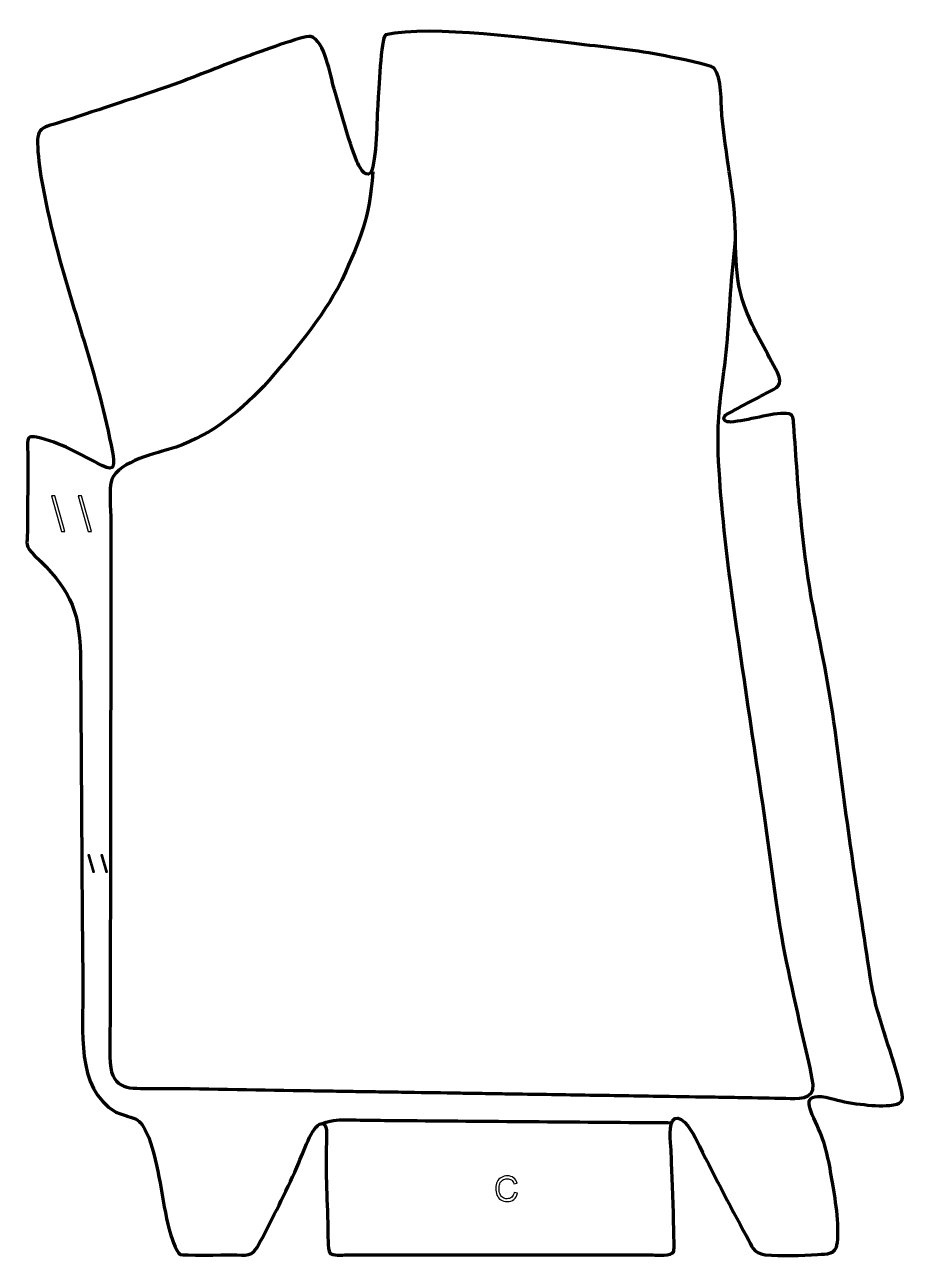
# Model space of a CAD drawing. Header units: millimetres. Extents: x 1257 to 1901, y 56 to 959.
import ezdxf

# ---------------------------------------------------------------- set-up
doc = ezdxf.new("R2010")
doc.units = ezdxf.units.MM
doc.header["$MEASUREMENT"] = 0
doc.layers.add('layer 2', color=7, linetype='Continuous')
doc.layers.add('layer 3', color=7, linetype='Continuous')

msp = doc.modelspace()

# ---------------------------------------------------------------- linework, layer by layer
at = {"layer": 'layer 2', "color": 142, "lineweight": 158}
for points, knots in [([(1511.5957, 851.6288), (1508.6369, 815.3587), (1503.1719, 804.7743), (1488.8255, 772.2406), (1488.8255, 772.2406), (1474.4473, 743.7888), (1452.4953, 718.6056), (1431.62, 694.6982), (1431.62, 694.6982), (1411.8003, 673.9203), (1390.362, 656.9585), (1362.5072, 648.5131), (1362.5072, 648.5131), (1350.508, 645.0347), (1321.7767, 638.2618), (1319.6883, 623.6647), (1319.6883, 623.6647), (1318.3853, 614.5571), (1319.8167, 601.2141), (1319.8037, 591.4738), (1319.8037, 591.4738), (1319.7888, 580.3652), (1319.7677, 569.2564), (1319.7502, 558.1477), (1319.7502, 558.1477), (1319.7408, 552.1171), (1319.7314, 546.0865), (1319.7219, 540.0558), (1319.7219, 540.0558), (1319.7125, 534.0252), (1319.7031, 527.9946), (1319.6936, 521.9639), (1319.6936, 521.9639), (1319.6539, 496.5718), (1319.6142, 471.1797), (1319.5745, 445.7876), (1319.5745, 445.7876), (1319.5645, 439.4396), (1319.5546, 433.0915), (1319.5447, 426.7435), (1319.5447, 426.7435), (1319.4558, 369.9286), (1319.3669, 313.1137), (1319.278, 256.2989), (1319.278, 256.2989), (1319.268, 249.9508), (1319.2581, 243.6028), (1319.2482, 237.2548), (1319.2482, 237.2548), (1319.2022, 225.0111), (1318.5202, 211.4134), (1319.2034, 199.3352), (1319.2034, 199.3352), (1320.742, 178.8602), (1333.8726, 180.6834), (1350.3422, 180.6578), (1350.3422, 180.6578), (1386.8346, 180.601), (1423.6333, 179.6874), (1460.151, 179.113), (1460.151, 179.113), (1460.151, 179.113), (1461.1036, 179.098), (1461.1036, 179.098), (1461.1036, 179.098), (1467.4543, 178.9981), (1473.8049, 178.8982), (1480.1556, 178.7983), (1480.1556, 178.7983), (1486.5063, 178.6985), (1492.857, 178.5986), (1499.2077, 178.4987), (1499.2077, 178.4987), (1505.5584, 178.3988), (1511.909, 178.2989), (1518.2597, 178.199), (1518.2597, 178.199), (1524.6104, 178.0991), (1530.9611, 177.9992), (1537.3118, 177.8993), (1537.3118, 177.8993), (1550.0131, 177.6995), (1562.7145, 177.4998), (1575.4158, 177.3), (1575.4158, 177.3), (1580.8139, 177.2151), (1586.212, 177.1302), (1591.6101, 177.0453), (1591.6101, 177.0453), (1597.9608, 176.9454), (1604.3114, 176.8455), (1610.6621, 176.7456), (1610.6621, 176.7456), (1629.3966, 176.4509), (1648.1311, 176.1562), (1666.8656, 175.8616), (1666.8656, 175.8616), (1685.9177, 175.5619), (1704.9697, 175.2622), (1724.0218, 174.9625), (1724.0218, 174.9625), (1736.7231, 174.7628), (1749.4245, 174.563), (1762.1259, 174.3632), (1762.1259, 174.3632), (1768.4765, 174.2633), (1774.8272, 174.1634), (1781.1779, 174.0635), (1781.1779, 174.0635), (1792.0914, 173.8918), (1803.0059, 173.5543), (1813.8931, 173.3797), (1813.8931, 173.3797), (1821.8095, 173.2073), (1834.9776, 171.8607), (1833.8202, 183.4958), (1833.8202, 183.4958), (1832.6866, 193.9514), (1829.1563, 206.1184), (1826.863, 216.6243), (1826.863, 216.6243), (1819.3478, 250.8892), (1811.5211, 283.2392), (1806.9142, 318.1747), (1806.9142, 318.1747), (1796.8451, 393.9508), (1784.5995, 469.3931), (1774.1469, 545.103), (1774.1469, 545.103), (1769.8205, 577.8268), (1765.8596, 612.7538), (1764.4141, 645.6913), (1764.4141, 645.6913), (1763.6668, 667.6597), (1765.4933, 683.785), (1768.6378, 705.3542), (1768.6378, 705.3542), (1772.1281, 730.488), (1772.5261, 756.3684), (1775.0626, 781.7574), (1775.0626, 781.7574), (1775.7299, 788.4371), (1776.3972, 795.1168), (1777.0645, 801.7965), (1777.0645, 801.7965), (1777.0645, 801.7965), (1777.1654, 802.8064), (1777.1654, 802.8064)], [0, 0, 0, 0, 0.02631579, 0.02631579, 0.02631579, 0.02631579, 0.05263158, 0.05263158, 0.05263158, 0.05263158, 0.07894737, 0.07894737, 0.07894737, 0.07894737, 0.10526316, 0.10526316, 0.10526316, 0.10526316, 0.13157895, 0.13157895, 0.13157895, 0.13157895, 0.15789474, 0.15789474, 0.15789474, 0.15789474, 0.18421053, 0.18421053, 0.18421053, 0.18421053, 0.21052632, 0.21052632, 0.21052632, 0.21052632, 0.23684211, 0.23684211, 0.23684211, 0.23684211, 0.26315789, 0.26315789, 0.26315789, 0.26315789, 0.28947368, 0.28947368, 0.28947368, 0.28947368, 0.31578947, 0.31578947, 0.31578947, 0.31578947, 0.34210526, 0.34210526, 0.34210526, 0.34210526, 0.36842105, 0.36842105, 0.36842105, 0.36842105, 0.39473684, 0.39473684, 0.39473684, 0.39473684, 0.42105263, 0.42105263, 0.42105263, 0.42105263, 0.44736842, 0.44736842, 0.44736842, 0.44736842, 0.47368421, 0.47368421, 0.47368421, 0.47368421, 0.5, 0.5, 0.5, 0.5, 0.52631579, 0.52631579, 0.52631579, 0.52631579, 0.55263158, 0.55263158, 0.55263158, 0.55263158, 0.57894737, 0.57894737, 0.57894737, 0.57894737, 0.60526316, 0.60526316, 0.60526316, 0.60526316, 0.63157895, 0.63157895, 0.63157895, 0.63157895, 0.65789474, 0.65789474, 0.65789474, 0.65789474, 0.68421053, 0.68421053, 0.68421053, 0.68421053, 0.71052632, 0.71052632, 0.71052632, 0.71052632, 0.73684211, 0.73684211, 0.73684211, 0.73684211, 0.76315789, 0.76315789, 0.76315789, 0.76315789, 0.78947368, 0.78947368, 0.78947368, 0.78947368, 0.81578947, 0.81578947, 0.81578947, 0.81578947, 0.84210526, 0.84210526, 0.84210526, 0.84210526, 0.86842105, 0.86842105, 0.86842105, 0.86842105, 0.89473684, 0.89473684, 0.89473684, 0.89473684, 0.92105263, 0.92105263, 0.92105263, 0.92105263, 0.94736842, 0.94736842, 0.94736842, 0.94736842, 1, 1, 1, 1]), ([(1473.8436, 154.72), (1484.1031, 158.1274), (1485.6579, 157.6478), (1496.2424, 157.5693), (1496.2424, 157.5693), (1504.2107, 157.5101), (1512.1769, 157.3388), (1520.1452, 157.2681), (1520.1452, 157.2681), (1551.9279, 157.0075), (1583.7107, 156.747), (1615.4935, 156.4864), (1615.4935, 156.4864), (1647.2763, 156.2258), (1679.0591, 155.9652), (1710.8418, 155.7046), (1710.8418, 155.7046), (1717.1984, 155.6525), (1723.5549, 155.6004), (1729.9115, 155.5483)], [0, 0, 0, 0, 0.16666667, 0.16666667, 0.16666667, 0.16666667, 0.33333333, 0.33333333, 0.33333333, 0.33333333, 0.5, 0.5, 0.5, 0.5, 0.66666667, 0.66666667, 0.66666667, 0.66666667, 1, 1, 1, 1])]:
    msp.add_open_spline(points, degree=3, knots=knots, dxfattribs=at)
at = {"layer": 'layer 2', "color": 142}
for points, knots in [([(1283.5625, 588.3085), (1283.5625, 588.3085), (1276.26, 614.414), (1276.26, 614.414), (1276.26, 614.414), (1276.26, 614.414), (1278.7412, 614.414), (1278.7412, 614.414), (1278.7412, 614.414), (1278.7412, 614.414), (1286.0437, 588.3085), (1286.0437, 588.3085), (1286.0437, 588.3085), (1286.0437, 588.3085), (1283.5625, 588.3085), (1283.5625, 588.3085)], [0, 0, 0, 0, 0.2, 0.2, 0.2, 0.2, 0.4, 0.4, 0.4, 0.4, 0.6, 0.6, 0.6, 0.6, 1, 1, 1, 1]), ([(1303.1651, 588.3085), (1303.1651, 588.3085), (1295.8626, 614.414), (1295.8626, 614.414), (1295.8626, 614.414), (1295.8626, 614.414), (1298.3438, 614.414), (1298.3438, 614.414), (1298.3438, 614.414), (1298.3438, 614.414), (1305.6463, 588.3085), (1305.6463, 588.3085), (1305.6463, 588.3085), (1305.6463, 588.3085), (1303.1651, 588.3085), (1303.1651, 588.3085)], [0, 0, 0, 0, 0.2, 0.2, 0.2, 0.2, 0.4, 0.4, 0.4, 0.4, 0.6, 0.6, 0.6, 0.6, 1, 1, 1, 1]), ([(1306.4867, 338.8767), (1306.4867, 338.8767), (1302.9247, 351.6105), (1302.9247, 351.6105), (1302.9247, 351.6105), (1302.9247, 351.6105), (1304.135, 351.6105), (1304.135, 351.6105), (1304.135, 351.6105), (1304.135, 351.6105), (1307.697, 338.8767), (1307.697, 338.8767), (1307.697, 338.8767), (1307.697, 338.8767), (1306.4867, 338.8767), (1306.4867, 338.8767)], [0, 0, 0, 0, 0.2, 0.2, 0.2, 0.2, 0.4, 0.4, 0.4, 0.4, 0.6, 0.6, 0.6, 0.6, 1, 1, 1, 1]), ([(1316.0485, 338.8767), (1316.0485, 338.8767), (1312.4865, 351.6105), (1312.4865, 351.6105), (1312.4865, 351.6105), (1312.4865, 351.6105), (1313.6968, 351.6105), (1313.6968, 351.6105), (1313.6968, 351.6105), (1313.6968, 351.6105), (1317.2588, 338.8767), (1317.2588, 338.8767), (1317.2588, 338.8767), (1317.2588, 338.8767), (1316.0485, 338.8767), (1316.0485, 338.8767)], [0, 0, 0, 0, 0.2, 0.2, 0.2, 0.2, 0.4, 0.4, 0.4, 0.4, 0.6, 0.6, 0.6, 0.6, 1, 1, 1, 1]), ([(1615.1241, 104.4926), (1615.1241, 104.4926), (1617.5371, 103.883), (1617.5371, 103.883), (1617.5371, 103.883), (1617.0333, 101.9061), (1616.1274, 100.4032), (1614.8193, 99.3661), (1614.8193, 99.3661), (1613.5112, 98.3289), (1611.911, 97.8082), (1610.0187, 97.8082), (1610.0187, 97.8082), (1608.0629, 97.8082), (1606.4712, 98.2061), (1605.2435, 99.0062), (1605.2435, 99.0062), (1604.0158, 99.8021), (1603.0845, 100.9578), (1602.4453, 102.4691), (1602.4453, 102.4691), (1601.806, 103.9846), (1601.4843, 105.606), (1601.4843, 107.3417), (1601.4843, 107.3417), (1601.4843, 109.234), (1601.8441, 110.885), (1602.568, 112.2947), (1602.568, 112.2947), (1603.2919, 113.7044), (1604.3206, 114.7754), (1605.6541, 115.5078), (1605.6541, 115.5078), (1606.9876, 116.2401), (1608.4566, 116.6042), (1610.0568, 116.6042), (1610.0568, 116.6042), (1611.8771, 116.6042), (1613.4054, 116.1428), (1614.6415, 115.2157), (1614.6415, 115.2157), (1615.8819, 114.2886), (1616.7455, 112.9889), (1617.2323, 111.3125), (1617.2323, 111.3125), (1617.2323, 111.3125), (1614.8701, 110.7537), (1614.8701, 110.7537), (1614.8701, 110.7537), (1614.451, 112.0745), (1613.8372, 113.0397), (1613.0371, 113.6409), (1613.0371, 113.6409), (1612.237, 114.2462), (1611.2294, 114.5468), (1610.0145, 114.5468), (1610.0145, 114.5468), (1608.6217, 114.5468), (1607.4533, 114.2124), (1606.5177, 113.5435), (1606.5177, 113.5435), (1605.5822, 112.8746), (1604.9218, 111.9729), (1604.545, 110.8469), (1604.545, 110.8469), (1604.164, 109.7166), (1603.9735, 108.5524), (1603.9735, 107.3544), (1603.9735, 107.3544), (1603.9735, 105.8092), (1604.1979, 104.4588), (1604.6466, 103.3073), (1604.6466, 103.3073), (1605.0953, 102.1516), (1605.7938, 101.2922), (1606.7421, 100.7207), (1606.7421, 100.7207), (1607.6904, 100.1492), (1608.7148, 99.8656), (1609.8197, 99.8656), (1609.8197, 99.8656), (1611.1659, 99.8656), (1612.3005, 100.2551), (1613.2318, 101.0298), (1613.2318, 101.0298), (1614.1631, 101.8087), (1614.7939, 102.9602), (1615.1241, 104.4926)], [0, 0, 0, 0, 0.04347826, 0.04347826, 0.04347826, 0.04347826, 0.08695652, 0.08695652, 0.08695652, 0.08695652, 0.13043478, 0.13043478, 0.13043478, 0.13043478, 0.17391304, 0.17391304, 0.17391304, 0.17391304, 0.2173913, 0.2173913, 0.2173913, 0.2173913, 0.26086957, 0.26086957, 0.26086957, 0.26086957, 0.30434783, 0.30434783, 0.30434783, 0.30434783, 0.34782609, 0.34782609, 0.34782609, 0.34782609, 0.39130435, 0.39130435, 0.39130435, 0.39130435, 0.43478261, 0.43478261, 0.43478261, 0.43478261, 0.47826087, 0.47826087, 0.47826087, 0.47826087, 0.52173913, 0.52173913, 0.52173913, 0.52173913, 0.56521739, 0.56521739, 0.56521739, 0.56521739, 0.60869565, 0.60869565, 0.60869565, 0.60869565, 0.65217391, 0.65217391, 0.65217391, 0.65217391, 0.69565217, 0.69565217, 0.69565217, 0.69565217, 0.73913043, 0.73913043, 0.73913043, 0.73913043, 0.7826087, 0.7826087, 0.7826087, 0.7826087, 0.82608696, 0.82608696, 0.82608696, 0.82608696, 0.86956522, 0.86956522, 0.86956522, 0.86956522, 0.91304348, 0.91304348, 0.91304348, 0.91304348, 1, 1, 1, 1])]:
    msp.add_open_spline(points, degree=3, knots=knots, dxfattribs=at)
at = {"layer": 'layer 3', "color": 242, "lineweight": 158}
msp.add_open_spline([(1365.8892, 915.6898), (1383.9587, 922.0375), (1401.8402, 929.7395), (1419.9685, 936.2937), (1419.9685, 936.2937), (1427.4614, 939.0064), (1460.6497, 951.3408), (1466.0543, 950.7792), (1466.0543, 950.7792), (1476.6575, 947.3916), (1480.2291, 922.259), (1483.1674, 912.5027), (1483.1674, 912.5027), (1488.4715, 894.5983), (1493.034, 876.7058), (1499.904, 859.2907), (1499.904, 859.2907), (1501.1026, 856.3), (1505.6574, 846.9389), (1509.9855, 850.8439), (1509.9855, 850.8439), (1514.4416, 860.4059), (1514.331, 890.2995), (1515.2917, 902.6583), (1515.2917, 902.6583), (1515.7254, 909.3045), (1517.4719, 949.6921), (1520.9252, 951.954), (1520.9252, 951.954), (1554.5192, 959.3709), (1629.9358, 948.7734), (1666.2503, 944.6714), (1666.2503, 944.6714), (1688.3336, 942.2729), (1707.7763, 940.4078), (1729.6386, 935.6137), (1729.6386, 935.6137), (1734.7099, 934.5671), (1758.5463, 930.0453), (1761.1089, 927.7069), (1761.1089, 927.7069), (1767.5927, 920.4667), (1766.119, 902.7233), (1767.1207, 892.9054), (1767.1207, 892.9054), (1769.4582, 870.7133), (1773.019, 849.0252), (1775.8517, 826.9662), (1775.8517, 826.9662), (1778.7201, 798.7198), (1774.1648, 775.733), (1785.4924, 748.232), (1785.4924, 748.232), (1792.0126, 732.979), (1800.2659, 719.3202), (1807.8387, 704.6713), (1807.8387, 704.6713), (1812.3613, 695.2954), (1807.7172, 693.8205), (1799.6363, 689.528), (1799.6363, 689.528), (1795.619, 687.394), (1770.5941, 674.6474), (1769.2913, 673.0494), (1769.2913, 673.0494), (1766.8444, 670.048), (1770.4558, 668.3623), (1773.4556, 668.4749), (1773.4556, 668.4749), (1786.185, 669.2538), (1803.3891, 675.3691), (1814.4822, 674.7835), (1814.4822, 674.7835), (1819.876, 674.4988), (1819.2338, 670.9227), (1819.6643, 666.1606), (1819.6643, 666.1606), (1821.6307, 643.0482), (1822.5827, 620.3133), (1825.0246, 597.1479), (1825.0246, 597.1479), (1827.4278, 574.0571), (1829.9394, 553.0141), (1834.3776, 530.1551), (1834.3776, 530.1551), (1840.5859, 498.815), (1846.8934, 468.9938), (1850.7044, 437.1598), (1850.7044, 437.1598), (1858.184, 376.9744), (1867.3008, 316.6934), (1876.6537, 256.764), (1876.6537, 256.764), (1881.4181, 229.3999), (1892.4875, 205.4909), (1898.655, 179.0932), (1898.655, 179.0932), (1900.6694, 170.4714), (1898.4284, 169.3674), (1889.7963, 168.1415), (1889.7963, 168.1415), (1877.7238, 167.2312), (1858.6589, 169.8144), (1847.0124, 173.3404), (1847.0124, 173.3404), (1824.919, 178.5708), (1829.942, 168.3416), (1836.7875, 153.52), (1836.7875, 153.52), (1843.2179, 139.5973), (1845.0577, 129.1522), (1847.7009, 114.2569), (1847.7009, 114.2569), (1850.0374, 101.09), (1853.2155, 80.8931), (1851.6756, 67.7701), (1851.6756, 67.7701), (1851.6756, 67.7701), (1851.5899, 67.102), (1851.5899, 67.102), (1851.5899, 67.102), (1850.429, 58.8025), (1844.0932, 59.5768), (1837.1593, 59.0597), (1837.1593, 59.0597), (1825.2746, 58.3119), (1810.6773, 57.9557), (1798.847, 58.8015), (1798.847, 58.8015), (1789.5963, 60.3768), (1789.2916, 64.8715), (1785.149, 72.3786), (1785.149, 72.3786), (1772.3842, 95.5416), (1760.3121, 118.9944), (1748.5393, 142.6738), (1748.5393, 142.6738), (1746.4593, 146.8596), (1738.6079, 161.229), (1732.6087, 158.5669), (1732.6087, 158.5669), (1727.4253, 155.409), (1729.6785, 141.0384), (1729.8935, 135.6058), (1729.8935, 135.6058), (1730.2069, 127.3909), (1732.8209, 62.8736), (1731.853, 61.1958), (1731.853, 61.1958), (1729.7755, 57.5943), (1720.3489, 58.6746), (1716.4985, 58.7074), (1716.4985, 58.7074), (1711.7038, 58.7482), (1706.9087, 58.7926), (1702.1138, 58.8059), (1702.1138, 58.8059), (1632.1778, 58.8051), (1562.2086, 58.8812), (1492.2761, 58.7694), (1492.2761, 58.7694), (1489.4936, 58.765), (1481.6738, 57.9928), (1480.0202, 60.3305), (1480.0202, 60.3305), (1478.5046, 62.4731), (1478.724, 74.9492), (1478.6377, 78.3086), (1478.6377, 78.3086), (1478.0389, 100.7552), (1476.7437, 122.8605), (1477.6953, 145.3425), (1477.6953, 145.3425), (1477.8261, 148.4325), (1478.0246, 156.9828), (1472.5178, 154.4311), (1472.5178, 154.4311), (1465.8023, 150.73), (1459.4018, 130.4962), (1455.9605, 122.781), (1455.9605, 122.781), (1447.6223, 104.3219), (1438.3314, 85.9178), (1428.9219, 67.9754), (1428.9219, 67.9754), (1422.7718, 56.2482), (1419.9514, 58.7355), (1407.7107, 58.7903), (1407.7107, 58.7903), (1403.1326, 58.7726), (1372.0073, 58.2852), (1370.5184, 59.1468), (1370.5184, 59.1468), (1367.1726, 61.083), (1363.4458, 73.6291), (1362.465, 77.2735), (1362.465, 77.2735), (1356.9958, 98.6613), (1354.9545, 124.5719), (1347.4461, 144.6513), (1347.4461, 144.6513), (1339.9471, 161.8348), (1338.3164, 157.0536), (1323.2885, 163.3226), (1323.2885, 163.3226), (1293.579, 180.6319), (1299.6269, 224.3333), (1299.2904, 253.4864), (1299.2904, 253.4864), (1298.3701, 335.1475), (1298.1384, 416.805), (1297.4762, 498.4661), (1297.4762, 498.4661), (1296.5794, 532.7632), (1288.3847, 547.5246), (1263.8624, 570.8056), (1263.8624, 570.8056), (1256.6334, 577.6686), (1258.5241, 578.9987), (1258.6173, 588.4487), (1258.6173, 588.4487), (1258.7917, 609.9571), (1259.0434, 631.9607), (1258.7476, 653.4393), (1258.7476, 653.4393), (1258.6846, 658.0116), (1260.8223, 658.0288), (1265.2533, 657.4218), (1265.2533, 657.4218), (1282.8784, 653.5845), (1297.3995, 644.7752), (1313.1635, 636.6954), (1313.1635, 636.6954), (1323.8114, 631.2379), (1322.0753, 638.401), (1320.8776, 646.33), (1320.8776, 646.33), (1310.685, 702.132), (1290.2705, 753.4975), (1276.9066, 808.0734), (1276.9066, 808.0734), (1272.6198, 825.7981), (1267.7776, 848.1885), (1266.3722, 866.1657), (1266.3722, 866.1657), (1264.8523, 885.607), (1268.5383, 883.2573), (1285.8612, 888.9217), (1285.8612, 888.9217), (1312.6009, 897.6654), (1339.3414, 906.3731), (1365.8892, 915.6898)], degree=3, knots=[0, 0, 0, 0, 0.015625, 0.015625, 0.015625, 0.015625, 0.03125, 0.03125, 0.03125, 0.03125, 0.046875, 0.046875, 0.046875, 0.046875, 0.0625, 0.0625, 0.0625, 0.0625, 0.078125, 0.078125, 0.078125, 0.078125, 0.09375, 0.09375, 0.09375, 0.09375, 0.109375, 0.109375, 0.109375, 0.109375, 0.125, 0.125, 0.125, 0.125, 0.140625, 0.140625, 0.140625, 0.140625, 0.15625, 0.15625, 0.15625, 0.15625, 0.171875, 0.171875, 0.171875, 0.171875, 0.1875, 0.1875, 0.1875, 0.1875, 0.203125, 0.203125, 0.203125, 0.203125, 0.21875, 0.21875, 0.21875, 0.21875, 0.234375, 0.234375, 0.234375, 0.234375, 0.25, 0.25, 0.25, 0.25, 0.265625, 0.265625, 0.265625, 0.265625, 0.28125, 0.28125, 0.28125, 0.28125, 0.296875, 0.296875, 0.296875, 0.296875, 0.3125, 0.3125, 0.3125, 0.3125, 0.328125, 0.328125, 0.328125, 0.328125, 0.34375, 0.34375, 0.34375, 0.34375, 0.359375, 0.359375, 0.359375, 0.359375, 0.375, 0.375, 0.375, 0.375, 0.390625, 0.390625, 0.390625, 0.390625, 0.40625, 0.40625, 0.40625, 0.40625, 0.421875, 0.421875, 0.421875, 0.421875, 0.4375, 0.4375, 0.4375, 0.4375, 0.453125, 0.453125, 0.453125, 0.453125, 0.46875, 0.46875, 0.46875, 0.46875, 0.484375, 0.484375, 0.484375, 0.484375, 0.5, 0.5, 0.5, 0.5, 0.515625, 0.515625, 0.515625, 0.515625, 0.53125, 0.53125, 0.53125, 0.53125, 0.546875, 0.546875, 0.546875, 0.546875, 0.5625, 0.5625, 0.5625, 0.5625, 0.578125, 0.578125, 0.578125, 0.578125, 0.59375, 0.59375, 0.59375, 0.59375, 0.609375, 0.609375, 0.609375, 0.609375, 0.625, 0.625, 0.625, 0.625, 0.640625, 0.640625, 0.640625, 0.640625, 0.65625, 0.65625, 0.65625, 0.65625, 0.671875, 0.671875, 0.671875, 0.671875, 0.6875, 0.6875, 0.6875, 0.6875, 0.703125, 0.703125, 0.703125, 0.703125, 0.71875, 0.71875, 0.71875, 0.71875, 0.734375, 0.734375, 0.734375, 0.734375, 0.75, 0.75, 0.75, 0.75, 0.765625, 0.765625, 0.765625, 0.765625, 0.78125, 0.78125, 0.78125, 0.78125, 0.796875, 0.796875, 0.796875, 0.796875, 0.8125, 0.8125, 0.8125, 0.8125, 0.828125, 0.828125, 0.828125, 0.828125, 0.84375, 0.84375, 0.84375, 0.84375, 0.859375, 0.859375, 0.859375, 0.859375, 0.875, 0.875, 0.875, 0.875, 0.890625, 0.890625, 0.890625, 0.890625, 0.90625, 0.90625, 0.90625, 0.90625, 0.921875, 0.921875, 0.921875, 0.921875, 0.9375, 0.9375, 0.9375, 0.9375, 0.953125, 0.953125, 0.953125, 0.953125, 0.96875, 0.96875, 0.96875, 0.96875, 1, 1, 1, 1], dxfattribs=at)

doc.saveas('drawing.dxf')
